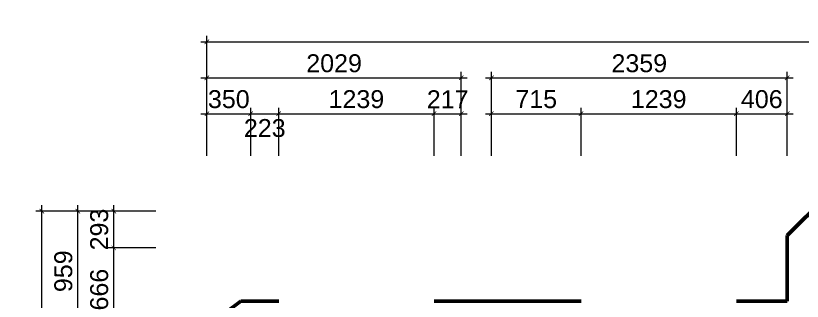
# Model space of a CAD drawing. Header units: millimetres. Extents: x 245 to 19137, y -220 to 12813.
# Drawn here: x 245 to 6518, y 10535 to 12813 of the extents above; entities that cross this region are included whole.
import ezdxf

# ---------------------------------------------------------------- set-up
doc = ezdxf.new("R2010")
doc.units = ezdxf.units.MM
doc.layers.add('BS-非承重墙', color=7, linetype='Continuous', lineweight=50)
doc.layers.add('SH-尺寸标注', color=32, linetype='Continuous')
doc.styles.get("Standard").update_dxf_attribs({"font": 'arial.ttf'})
doc.dimstyles.new('D_20_2.35', dxfattribs={"dimtxt": 142.857143, "dimasz": 35.714286, "dimexe": 47.619048, "dimexo": 0, "dimgap": 0, "dimtad": 1, "dimdec": 0, "dimzin": 1, "dimdsep": 46, "dimtxsty": 'Standard', "dimblk": 'ARCHTICK', "dimcen": 0.09, "dimdle": 47.619048, "dimclrd": 252, "dimclre": 252, "dimclrt": 134, "dimadec": 0, "dimazin": 0, "dimtfac": 1, "dimtdec": 4, "dimtix": 1, "dimtmove": 2, "dimatfit": 3, "dimfxl": 335.714273, "dimfxlon": 1, "dimtolj": 1, "dimtzin": 0, "dimlwd": 9, "dimlwe": 9, "dimarcsym": 0})

# ---------------------------------------------------------------- blocks, each defined once
blk = doc.blocks.new('_ArchTick')
at = {"color": 0, "linetype": 'ByBlock', "const_width": 0.15}
blk.add_lwpolyline([(-0.5, -0.5), (0.5, 0.5)], dxfattribs=at)
blk = doc.blocks.new('*D245')
at = {"layer": 'Defpoints', "color": 0}
for p in [(3799, 12317.5), (1769.7, 11981.8), (3799, 11981.8)]:
    blk.add_point(p, dxfattribs=at)
at = {"layer": 'SH-尺寸标注', "color": 252, "linetype": 'Continuous', "lineweight": 9}
for p, q in [((1769.7, 11981.8), (1769.7, 12365.1)), ((3799, 11981.8), (3799, 12365.1)), ((1722.1, 12317.5), (3846.6, 12317.5))]:
    blk.add_line(p, q, dxfattribs=at)
at = {"layer": 'SH-尺寸标注', "color": 252, "linetype": 'Continuous', "lineweight": 9, "xscale": 35.71428581050463, "yscale": 35.71428581050463, "zscale": 35.71428581050463, "rotation": 180}
blk.add_blockref('_ArchTick', (1769.7, 12317.5), dxfattribs=at)
at = {"layer": 'SH-尺寸标注', "color": 252, "linetype": 'Continuous', "lineweight": 9, "xscale": 35.71428581050463, "yscale": 35.71428581050463, "zscale": 35.71428581050463}
blk.add_blockref('_ArchTick', (3799, 12317.5), dxfattribs=at)
at = {"layer": 'SH-尺寸标注', "color": 134, "insert": (2784.4, 12432.8), "char_height": 142.86, "attachment_point": 5}
blk.add_mtext('\\A1;2029', dxfattribs=at)
blk = doc.blocks.new('*D246')
at = {"layer": 'Defpoints', "color": 0}
for p in [(6398.4, 12317.5), (4039, 11981.8), (6398.4, 11981.8)]:
    blk.add_point(p, dxfattribs=at)
at = {"layer": 'SH-尺寸标注', "color": 252, "linetype": 'Continuous', "lineweight": 9}
for p, q in [((4039, 11981.8), (4039, 12365.1)), ((6398.4, 11981.8), (6398.4, 12365.1)), ((3991.4, 12317.5), (6446, 12317.5))]:
    blk.add_line(p, q, dxfattribs=at)
at = {"layer": 'SH-尺寸标注', "color": 252, "linetype": 'Continuous', "lineweight": 9, "xscale": 35.71428581050463, "yscale": 35.71428581050463, "zscale": 35.71428581050463, "rotation": 180}
blk.add_blockref('_ArchTick', (4039, 12317.5), dxfattribs=at)
at = {"layer": 'SH-尺寸标注', "color": 252, "linetype": 'Continuous', "lineweight": 9, "xscale": 35.71428581050463, "yscale": 35.71428581050463, "zscale": 35.71428581050463}
blk.add_blockref('_ArchTick', (6398.4, 12317.5), dxfattribs=at)
at = {"layer": 'SH-尺寸标注', "color": 134, "insert": (5218.7, 12432.8), "char_height": 142.86, "attachment_point": 5}
blk.add_mtext('\\A1;2359', dxfattribs=at)
blk = doc.blocks.new('*D253')
at = {"layer": 'Defpoints', "color": 0}
for p in [(740.6, 11253.7), (1076.4, 11253.7), (1076.4, 10294.7)]:
    blk.add_point(p, dxfattribs=at)
at = {"layer": 'SH-尺寸标注', "color": 252, "linetype": 'Continuous', "lineweight": 9}
for p, q in [((740.6, 10247.1), (740.6, 11301.4)), ((1076.4, 11253.7), (693, 11253.7)), ((1076.4, 10294.7), (693, 10294.7))]:
    blk.add_line(p, q, dxfattribs=at)
at = {"layer": 'SH-尺寸标注', "color": 252, "linetype": 'Continuous', "lineweight": 9, "xscale": 35.71428581050463, "yscale": 35.71428581050463, "zscale": 35.71428581050463}
for p, rotation in [((740.6, 11253.7), 90), ((740.6, 10294.7), 270)]:
    blk.add_blockref('_ArchTick', p, dxfattribs=dict(at, rotation=rotation))
at = {"layer": 'SH-尺寸标注', "color": 134, "insert": (625.4, 10774.2), "char_height": 142.86, "attachment_point": 5, "rotation": 90}
blk.add_mtext('\\A1;959', dxfattribs=at)
blk = doc.blocks.new('*D259')
at = {"layer": 'Defpoints', "color": 0}
for p in [(454.4, 11253.7), (790.1, 11253.7), (790.1, 2020.2)]:
    blk.add_point(p, dxfattribs=at)
at = {"layer": 'SH-尺寸标注', "color": 252, "linetype": 'Continuous', "lineweight": 9}
for p, q in [((454.4, 1972.6), (454.4, 11301.4)), ((790.1, 11253.7), (406.7, 11253.7)), ((790.1, 2020.2), (406.7, 2020.2))]:
    blk.add_line(p, q, dxfattribs=at)
at = {"layer": 'SH-尺寸标注', "color": 252, "linetype": 'Continuous', "lineweight": 9, "xscale": 35.71428581050463, "yscale": 35.71428581050463, "zscale": 35.71428581050463}
for p, rotation in [((454.4, 11253.7), 90), ((454.4, 2020.2), 270)]:
    blk.add_blockref('_ArchTick', p, dxfattribs=dict(at, rotation=rotation))
at = {"layer": 'SH-尺寸标注', "color": 134, "insert": (339.1, 6637), "char_height": 142.86, "attachment_point": 5, "rotation": 90}
blk.add_mtext('\\A1;9234', dxfattribs=at)
blk = doc.blocks.new('*D260')
at = {"layer": 'Defpoints', "color": 0}
for p in [(15712.1, 12603.8), (1769.7, 12268.1), (15712.1, 12268.1)]:
    blk.add_point(p, dxfattribs=at)
at = {"layer": 'SH-尺寸标注', "color": 252, "linetype": 'Continuous', "lineweight": 9}
for p, q in [((1769.7, 12268.1), (1769.7, 12651.4)), ((15712.1, 12268.1), (15712.1, 12651.4)), ((1722.1, 12603.8), (15759.7, 12603.8))]:
    blk.add_line(p, q, dxfattribs=at)
at = {"layer": 'SH-尺寸标注', "color": 252, "linetype": 'Continuous', "lineweight": 9, "xscale": 35.71428581050463, "yscale": 35.71428581050463, "zscale": 35.71428581050463, "rotation": 180}
blk.add_blockref('_ArchTick', (1769.7, 12603.8), dxfattribs=at)
at = {"layer": 'SH-尺寸标注', "color": 252, "linetype": 'Continuous', "lineweight": 9, "xscale": 35.71428581050463, "yscale": 35.71428581050463, "zscale": 35.71428581050463}
blk.add_blockref('_ArchTick', (15712.1, 12603.8), dxfattribs=at)
at = {"layer": 'SH-尺寸标注', "color": 134, "insert": (8740.9, 12719.1), "char_height": 142.86, "attachment_point": 5}
blk.add_mtext('\\A1;13942', dxfattribs=at)
blk = doc.blocks.new('*D273')
at = {"layer": 'Defpoints', "color": 0}
for p in [(2119.8, 12031.2), (1769.7, 11695.5), (2119.8, 11695.5)]:
    blk.add_point(p, dxfattribs=at)
at = {"layer": 'SH-尺寸标注', "color": 252, "linetype": 'Continuous', "lineweight": 9}
for p, q in [((1769.7, 11695.5), (1769.7, 12078.9)), ((2119.8, 11695.5), (2119.8, 12078.9)), ((1722.1, 12031.2), (2167.4, 12031.2))]:
    blk.add_line(p, q, dxfattribs=at)
at = {"layer": 'SH-尺寸标注', "color": 252, "linetype": 'Continuous', "lineweight": 9, "xscale": 35.71428581050463, "yscale": 35.71428581050463, "zscale": 35.71428581050463, "rotation": 180}
blk.add_blockref('_ArchTick', (1769.7, 12031.2), dxfattribs=at)
at = {"layer": 'SH-尺寸标注', "color": 252, "linetype": 'Continuous', "lineweight": 9, "xscale": 35.71428581050463, "yscale": 35.71428581050463, "zscale": 35.71428581050463}
blk.add_blockref('_ArchTick', (2119.8, 12031.2), dxfattribs=at)
at = {"layer": 'SH-尺寸标注', "color": 134, "insert": (1944.7, 12146.5), "char_height": 142.86, "attachment_point": 5}
blk.add_mtext('\\A1;350', dxfattribs=at)
blk = doc.blocks.new('*D274')
at = {"layer": 'Defpoints', "color": 0}
for p in [(2343.2, 12031.2), (2119.8, 11695.5), (2343.2, 11695.5)]:
    blk.add_point(p, dxfattribs=at)
at = {"layer": 'SH-尺寸标注', "color": 252, "linetype": 'Continuous', "lineweight": 9}
for p, q in [((2119.8, 11695.5), (2119.8, 12078.9)), ((2343.2, 11695.5), (2343.2, 12078.9)), ((2072.1, 12031.2), (2390.8, 12031.2))]:
    blk.add_line(p, q, dxfattribs=at)
at = {"layer": 'SH-尺寸标注', "color": 252, "linetype": 'Continuous', "lineweight": 9, "xscale": 35.71428581050463, "yscale": 35.71428581050463, "zscale": 35.71428581050463, "rotation": 180}
blk.add_blockref('_ArchTick', (2119.8, 12031.2), dxfattribs=at)
at = {"layer": 'SH-尺寸标注', "color": 252, "linetype": 'Continuous', "lineweight": 9, "xscale": 35.71428581050463, "yscale": 35.71428581050463, "zscale": 35.71428581050463}
blk.add_blockref('_ArchTick', (2343.2, 12031.2), dxfattribs=at)
at = {"layer": 'SH-尺寸标注', "color": 134, "insert": (2231.5, 11916), "char_height": 142.86, "attachment_point": 5}
blk.add_mtext('\\A1;223', dxfattribs=at)
blk = doc.blocks.new('*D275')
at = {"layer": 'Defpoints', "color": 0}
for p in [(3581.7, 12031.2), (2343.2, 11695.5), (3581.7, 11695.5)]:
    blk.add_point(p, dxfattribs=at)
at = {"layer": 'SH-尺寸标注', "color": 252, "linetype": 'Continuous', "lineweight": 9}
for p, q in [((2343.2, 11695.5), (2343.2, 12078.9)), ((3581.7, 11695.5), (3581.7, 12078.9)), ((2295.6, 12031.2), (3629.3, 12031.2))]:
    blk.add_line(p, q, dxfattribs=at)
at = {"layer": 'SH-尺寸标注', "color": 252, "linetype": 'Continuous', "lineweight": 9, "xscale": 35.71428581050463, "yscale": 35.71428581050463, "zscale": 35.71428581050463, "rotation": 180}
blk.add_blockref('_ArchTick', (2343.2, 12031.2), dxfattribs=at)
at = {"layer": 'SH-尺寸标注', "color": 252, "linetype": 'Continuous', "lineweight": 9, "xscale": 35.71428581050463, "yscale": 35.71428581050463, "zscale": 35.71428581050463}
blk.add_blockref('_ArchTick', (3581.7, 12031.2), dxfattribs=at)
at = {"layer": 'SH-尺寸标注', "color": 134, "insert": (2962.5, 12146.5), "char_height": 142.86, "attachment_point": 5}
blk.add_mtext('\\A1;1239', dxfattribs=at)
blk = doc.blocks.new('*D276')
at = {"layer": 'Defpoints', "color": 0}
for p in [(3799, 12031.2), (3581.7, 11695.5), (3799, 11695.5)]:
    blk.add_point(p, dxfattribs=at)
at = {"layer": 'SH-尺寸标注', "color": 252, "linetype": 'Continuous', "lineweight": 9}
for p, q in [((3581.7, 11695.5), (3581.7, 12078.9)), ((3799, 11695.5), (3799, 12078.9)), ((3534.1, 12031.2), (3846.6, 12031.2))]:
    blk.add_line(p, q, dxfattribs=at)
at = {"layer": 'SH-尺寸标注', "color": 252, "linetype": 'Continuous', "lineweight": 9, "xscale": 35.71428581050463, "yscale": 35.71428581050463, "zscale": 35.71428581050463, "rotation": 180}
blk.add_blockref('_ArchTick', (3581.7, 12031.2), dxfattribs=at)
at = {"layer": 'SH-尺寸标注', "color": 252, "linetype": 'Continuous', "lineweight": 9, "xscale": 35.71428581050463, "yscale": 35.71428581050463, "zscale": 35.71428581050463}
blk.add_blockref('_ArchTick', (3799, 12031.2), dxfattribs=at)
at = {"layer": 'SH-尺寸标注', "color": 134, "insert": (3690.4, 12146.5), "char_height": 142.86, "attachment_point": 5}
blk.add_mtext('\\A1;217', dxfattribs=at)
blk = doc.blocks.new('*D277')
at = {"layer": 'Defpoints', "color": 0}
for p in [(4754.1, 12031.2), (4039, 11695.5), (4754.1, 11695.5)]:
    blk.add_point(p, dxfattribs=at)
at = {"layer": 'SH-尺寸标注', "color": 252, "linetype": 'Continuous', "lineweight": 9}
for p, q in [((4039, 11695.5), (4039, 12078.9)), ((4754.1, 11695.5), (4754.1, 12078.9)), ((3991.4, 12031.2), (4801.7, 12031.2))]:
    blk.add_line(p, q, dxfattribs=at)
at = {"layer": 'SH-尺寸标注', "color": 252, "linetype": 'Continuous', "lineweight": 9, "xscale": 35.71428581050463, "yscale": 35.71428581050463, "zscale": 35.71428581050463, "rotation": 180}
blk.add_blockref('_ArchTick', (4039, 12031.2), dxfattribs=at)
at = {"layer": 'SH-尺寸标注', "color": 252, "linetype": 'Continuous', "lineweight": 9, "xscale": 35.71428581050463, "yscale": 35.71428581050463, "zscale": 35.71428581050463}
blk.add_blockref('_ArchTick', (4754.1, 12031.2), dxfattribs=at)
at = {"layer": 'SH-尺寸标注', "color": 134, "insert": (4396.6, 12146.5), "char_height": 142.86, "attachment_point": 5}
blk.add_mtext('\\A1;715', dxfattribs=at)
blk = doc.blocks.new('*D278')
at = {"layer": 'Defpoints', "color": 0}
for p in [(5992.6, 12031.2), (4754.1, 11695.5), (5992.6, 11695.5)]:
    blk.add_point(p, dxfattribs=at)
at = {"layer": 'SH-尺寸标注', "color": 252, "linetype": 'Continuous', "lineweight": 9}
for p, q in [((4754.1, 11695.5), (4754.1, 12078.9)), ((5992.6, 11695.5), (5992.6, 12078.9)), ((4706.5, 12031.2), (6040.2, 12031.2))]:
    blk.add_line(p, q, dxfattribs=at)
at = {"layer": 'SH-尺寸标注', "color": 252, "linetype": 'Continuous', "lineweight": 9, "xscale": 35.71428581050463, "yscale": 35.71428581050463, "zscale": 35.71428581050463, "rotation": 180}
blk.add_blockref('_ArchTick', (4754.1, 12031.2), dxfattribs=at)
at = {"layer": 'SH-尺寸标注', "color": 252, "linetype": 'Continuous', "lineweight": 9, "xscale": 35.71428581050463, "yscale": 35.71428581050463, "zscale": 35.71428581050463}
blk.add_blockref('_ArchTick', (5992.6, 12031.2), dxfattribs=at)
at = {"layer": 'SH-尺寸标注', "color": 134, "insert": (5373.4, 12146.5), "char_height": 142.86, "attachment_point": 5}
blk.add_mtext('\\A1;1239', dxfattribs=at)
blk = doc.blocks.new('*D279')
at = {"layer": 'Defpoints', "color": 0}
for p in [(6398.4, 12031.2), (5992.6, 11695.5), (6398.4, 11695.5)]:
    blk.add_point(p, dxfattribs=at)
at = {"layer": 'SH-尺寸标注', "color": 252, "linetype": 'Continuous', "lineweight": 9}
for p, q in [((5992.6, 11695.5), (5992.6, 12078.9)), ((6398.4, 11695.5), (6398.4, 12078.9)), ((5945, 12031.2), (6446, 12031.2))]:
    blk.add_line(p, q, dxfattribs=at)
at = {"layer": 'SH-尺寸标注', "color": 252, "linetype": 'Continuous', "lineweight": 9, "xscale": 35.71428581050463, "yscale": 35.71428581050463, "zscale": 35.71428581050463, "rotation": 180}
blk.add_blockref('_ArchTick', (5992.6, 12031.2), dxfattribs=at)
at = {"layer": 'SH-尺寸标注', "color": 252, "linetype": 'Continuous', "lineweight": 9, "xscale": 35.71428581050463, "yscale": 35.71428581050463, "zscale": 35.71428581050463}
blk.add_blockref('_ArchTick', (6398.4, 12031.2), dxfattribs=at)
at = {"layer": 'SH-尺寸标注', "color": 134, "insert": (6195.5, 12146.5), "char_height": 142.86, "attachment_point": 5}
blk.add_mtext('\\A1;406', dxfattribs=at)
blk = doc.blocks.new('*D299')
at = {"layer": 'Defpoints', "color": 0}
for p in [(1026.9, 10960.5), (1362.6, 10960.5), (1362.6, 10294.7)]:
    blk.add_point(p, dxfattribs=at)
at = {"layer": 'SH-尺寸标注', "color": 252, "linetype": 'Continuous', "lineweight": 9}
for p, q in [((1026.9, 10247.1), (1026.9, 11008.1)), ((1362.6, 10960.5), (979.3, 10960.5)), ((1362.6, 10294.7), (979.3, 10294.7))]:
    blk.add_line(p, q, dxfattribs=at)
at = {"layer": 'SH-尺寸标注', "color": 252, "linetype": 'Continuous', "lineweight": 9, "xscale": 35.71428581050463, "yscale": 35.71428581050463, "zscale": 35.71428581050463}
for p, rotation in [((1026.9, 10960.5), 90), ((1026.9, 10294.7), 270)]:
    blk.add_blockref('_ArchTick', p, dxfattribs=dict(at, rotation=rotation))
at = {"layer": 'SH-尺寸标注', "color": 134, "insert": (911.6, 10627.6), "char_height": 142.86, "attachment_point": 5, "rotation": 90}
blk.add_mtext('\\A1;666', dxfattribs=at)
blk = doc.blocks.new('*D300')
at = {"layer": 'Defpoints', "color": 0}
for p in [(1026.9, 11253.7), (1362.6, 11253.7), (1362.6, 10960.5)]:
    blk.add_point(p, dxfattribs=at)
at = {"layer": 'SH-尺寸标注', "color": 252, "linetype": 'Continuous', "lineweight": 9}
for p, q in [((1026.9, 10912.9), (1026.9, 11301.4)), ((1362.6, 11253.7), (979.3, 11253.7)), ((1362.6, 10960.5), (979.3, 10960.5))]:
    blk.add_line(p, q, dxfattribs=at)
at = {"layer": 'SH-尺寸标注', "color": 252, "linetype": 'Continuous', "lineweight": 9, "xscale": 35.71428581050463, "yscale": 35.71428581050463, "zscale": 35.71428581050463}
for p, rotation in [((1026.9, 11253.7), 90), ((1026.9, 10960.5), 270)]:
    blk.add_blockref('_ArchTick', p, dxfattribs=dict(at, rotation=rotation))
at = {"layer": 'SH-尺寸标注', "color": 134, "insert": (911.6, 11107.1), "char_height": 142.86, "attachment_point": 5, "rotation": 90}
blk.add_mtext('\\A1;293', dxfattribs=at)
blk = doc.blocks.new('*D303')
at = {"layer": 'Defpoints', "color": 0}
for p in [(3799, 12317.5), (1769.7, 11981.8), (3799, 11981.8)]:
    blk.add_point(p, dxfattribs=at)
at = {"layer": 'SH-尺寸标注', "color": 252, "linetype": 'Continuous', "lineweight": 9}
for p, q in [((1769.7, 11981.8), (1769.7, 12365.1)), ((3799, 11981.8), (3799, 12365.1)), ((1722.1, 12317.5), (3846.6, 12317.5))]:
    blk.add_line(p, q, dxfattribs=at)
at = {"layer": 'SH-尺寸标注', "color": 252, "linetype": 'Continuous', "lineweight": 9, "xscale": 35.71428581050463, "yscale": 35.71428581050463, "zscale": 35.71428581050463, "rotation": 180}
blk.add_blockref('_ArchTick', (1769.7, 12317.5), dxfattribs=at)
at = {"layer": 'SH-尺寸标注', "color": 252, "linetype": 'Continuous', "lineweight": 9, "xscale": 35.71428581050463, "yscale": 35.71428581050463, "zscale": 35.71428581050463}
blk.add_blockref('_ArchTick', (3799, 12317.5), dxfattribs=at)
at = {"layer": 'SH-尺寸标注', "color": 134, "insert": (2784.4, 12432.8), "char_height": 142.86, "attachment_point": 5}
blk.add_mtext('\\A1;2029', dxfattribs=at)
blk = doc.blocks.new('*D304')
at = {"layer": 'Defpoints', "color": 0}
for p in [(6398.4, 12317.5), (4039, 11981.8), (6398.4, 11981.8)]:
    blk.add_point(p, dxfattribs=at)
at = {"layer": 'SH-尺寸标注', "color": 252, "linetype": 'Continuous', "lineweight": 9}
for p, q in [((4039, 11981.8), (4039, 12365.1)), ((6398.4, 11981.8), (6398.4, 12365.1)), ((3991.4, 12317.5), (6446, 12317.5))]:
    blk.add_line(p, q, dxfattribs=at)
at = {"layer": 'SH-尺寸标注', "color": 252, "linetype": 'Continuous', "lineweight": 9, "xscale": 35.71428581050463, "yscale": 35.71428581050463, "zscale": 35.71428581050463, "rotation": 180}
blk.add_blockref('_ArchTick', (4039, 12317.5), dxfattribs=at)
at = {"layer": 'SH-尺寸标注', "color": 252, "linetype": 'Continuous', "lineweight": 9, "xscale": 35.71428581050463, "yscale": 35.71428581050463, "zscale": 35.71428581050463}
blk.add_blockref('_ArchTick', (6398.4, 12317.5), dxfattribs=at)
at = {"layer": 'SH-尺寸标注', "color": 134, "insert": (5218.7, 12432.8), "char_height": 142.86, "attachment_point": 5}
blk.add_mtext('\\A1;2359', dxfattribs=at)
blk = doc.blocks.new('*D311')
at = {"layer": 'Defpoints', "color": 0}
for p in [(740.6, 11253.7), (1076.4, 11253.7), (1076.4, 10294.7)]:
    blk.add_point(p, dxfattribs=at)
at = {"layer": 'SH-尺寸标注', "color": 252, "linetype": 'Continuous', "lineweight": 9}
for p, q in [((740.6, 10247.1), (740.6, 11301.4)), ((1076.4, 11253.7), (693, 11253.7)), ((1076.4, 10294.7), (693, 10294.7))]:
    blk.add_line(p, q, dxfattribs=at)
at = {"layer": 'SH-尺寸标注', "color": 252, "linetype": 'Continuous', "lineweight": 9, "xscale": 35.71428581050463, "yscale": 35.71428581050463, "zscale": 35.71428581050463}
for p, rotation in [((740.6, 11253.7), 90), ((740.6, 10294.7), 270)]:
    blk.add_blockref('_ArchTick', p, dxfattribs=dict(at, rotation=rotation))
at = {"layer": 'SH-尺寸标注', "color": 134, "insert": (625.4, 10774.2), "char_height": 142.86, "attachment_point": 5, "rotation": 90}
blk.add_mtext('\\A1;959', dxfattribs=at)
blk = doc.blocks.new('*D317')
at = {"layer": 'Defpoints', "color": 0}
for p in [(454.4, 11253.7), (790.1, 11253.7), (790.1, 2020.2)]:
    blk.add_point(p, dxfattribs=at)
at = {"layer": 'SH-尺寸标注', "color": 252, "linetype": 'Continuous', "lineweight": 9}
for p, q in [((454.4, 1972.6), (454.4, 11301.4)), ((790.1, 11253.7), (406.7, 11253.7)), ((790.1, 2020.2), (406.7, 2020.2))]:
    blk.add_line(p, q, dxfattribs=at)
at = {"layer": 'SH-尺寸标注', "color": 252, "linetype": 'Continuous', "lineweight": 9, "xscale": 35.71428581050463, "yscale": 35.71428581050463, "zscale": 35.71428581050463}
for p, rotation in [((454.4, 11253.7), 90), ((454.4, 2020.2), 270)]:
    blk.add_blockref('_ArchTick', p, dxfattribs=dict(at, rotation=rotation))
at = {"layer": 'SH-尺寸标注', "color": 134, "insert": (339.1, 6637), "char_height": 142.86, "attachment_point": 5, "rotation": 90}
blk.add_mtext('\\A1;9234', dxfattribs=at)
blk = doc.blocks.new('*D318')
at = {"layer": 'Defpoints', "color": 0}
for p in [(15712.1, 12603.8), (1769.7, 12268.1), (15712.1, 12268.1)]:
    blk.add_point(p, dxfattribs=at)
at = {"layer": 'SH-尺寸标注', "color": 252, "linetype": 'Continuous', "lineweight": 9}
for p, q in [((1769.7, 12268.1), (1769.7, 12651.4)), ((15712.1, 12268.1), (15712.1, 12651.4)), ((1722.1, 12603.8), (15759.7, 12603.8))]:
    blk.add_line(p, q, dxfattribs=at)
at = {"layer": 'SH-尺寸标注', "color": 252, "linetype": 'Continuous', "lineweight": 9, "xscale": 35.71428581050463, "yscale": 35.71428581050463, "zscale": 35.71428581050463, "rotation": 180}
blk.add_blockref('_ArchTick', (1769.7, 12603.8), dxfattribs=at)
at = {"layer": 'SH-尺寸标注', "color": 252, "linetype": 'Continuous', "lineweight": 9, "xscale": 35.71428581050463, "yscale": 35.71428581050463, "zscale": 35.71428581050463}
blk.add_blockref('_ArchTick', (15712.1, 12603.8), dxfattribs=at)
at = {"layer": 'SH-尺寸标注', "color": 134, "insert": (8740.9, 12719.1), "char_height": 142.86, "attachment_point": 5}
blk.add_mtext('\\A1;13942', dxfattribs=at)
blk = doc.blocks.new('*D325')
at = {"layer": 'Defpoints', "color": 0}
for p in [(2119.8, 12031.2), (1769.7, 11695.5), (2119.8, 11695.5)]:
    blk.add_point(p, dxfattribs=at)
at = {"layer": 'SH-尺寸标注', "color": 252, "linetype": 'Continuous', "lineweight": 9}
for p, q in [((1769.7, 11695.5), (1769.7, 12078.9)), ((2119.8, 11695.5), (2119.8, 12078.9)), ((1722.1, 12031.2), (2167.4, 12031.2))]:
    blk.add_line(p, q, dxfattribs=at)
at = {"layer": 'SH-尺寸标注', "color": 252, "linetype": 'Continuous', "lineweight": 9, "xscale": 35.71428581050463, "yscale": 35.71428581050463, "zscale": 35.71428581050463, "rotation": 180}
blk.add_blockref('_ArchTick', (1769.7, 12031.2), dxfattribs=at)
at = {"layer": 'SH-尺寸标注', "color": 252, "linetype": 'Continuous', "lineweight": 9, "xscale": 35.71428581050463, "yscale": 35.71428581050463, "zscale": 35.71428581050463}
blk.add_blockref('_ArchTick', (2119.8, 12031.2), dxfattribs=at)
at = {"layer": 'SH-尺寸标注', "color": 134, "insert": (1944.7, 12146.5), "char_height": 142.86, "attachment_point": 5}
blk.add_mtext('\\A1;350', dxfattribs=at)
blk = doc.blocks.new('*D326')
at = {"layer": 'Defpoints', "color": 0}
for p in [(2343.2, 12031.2), (2119.8, 11695.5), (2343.2, 11695.5)]:
    blk.add_point(p, dxfattribs=at)
at = {"layer": 'SH-尺寸标注', "color": 252, "linetype": 'Continuous', "lineweight": 9}
for p, q in [((2119.8, 11695.5), (2119.8, 12078.9)), ((2343.2, 11695.5), (2343.2, 12078.9)), ((2072.1, 12031.2), (2390.8, 12031.2))]:
    blk.add_line(p, q, dxfattribs=at)
at = {"layer": 'SH-尺寸标注', "color": 252, "linetype": 'Continuous', "lineweight": 9, "xscale": 35.71428581050463, "yscale": 35.71428581050463, "zscale": 35.71428581050463, "rotation": 180}
blk.add_blockref('_ArchTick', (2119.8, 12031.2), dxfattribs=at)
at = {"layer": 'SH-尺寸标注', "color": 252, "linetype": 'Continuous', "lineweight": 9, "xscale": 35.71428581050463, "yscale": 35.71428581050463, "zscale": 35.71428581050463}
blk.add_blockref('_ArchTick', (2343.2, 12031.2), dxfattribs=at)
at = {"layer": 'SH-尺寸标注', "color": 134, "insert": (2231.5, 11916), "char_height": 142.86, "attachment_point": 5}
blk.add_mtext('\\A1;223', dxfattribs=at)
blk = doc.blocks.new('*D327')
at = {"layer": 'Defpoints', "color": 0}
for p in [(3581.7, 12031.2), (2343.2, 11695.5), (3581.7, 11695.5)]:
    blk.add_point(p, dxfattribs=at)
at = {"layer": 'SH-尺寸标注', "color": 252, "linetype": 'Continuous', "lineweight": 9}
for p, q in [((2343.2, 11695.5), (2343.2, 12078.9)), ((3581.7, 11695.5), (3581.7, 12078.9)), ((2295.6, 12031.2), (3629.3, 12031.2))]:
    blk.add_line(p, q, dxfattribs=at)
at = {"layer": 'SH-尺寸标注', "color": 252, "linetype": 'Continuous', "lineweight": 9, "xscale": 35.71428581050463, "yscale": 35.71428581050463, "zscale": 35.71428581050463, "rotation": 180}
blk.add_blockref('_ArchTick', (2343.2, 12031.2), dxfattribs=at)
at = {"layer": 'SH-尺寸标注', "color": 252, "linetype": 'Continuous', "lineweight": 9, "xscale": 35.71428581050463, "yscale": 35.71428581050463, "zscale": 35.71428581050463}
blk.add_blockref('_ArchTick', (3581.7, 12031.2), dxfattribs=at)
at = {"layer": 'SH-尺寸标注', "color": 134, "insert": (2962.5, 12146.5), "char_height": 142.86, "attachment_point": 5}
blk.add_mtext('\\A1;1239', dxfattribs=at)
blk = doc.blocks.new('*D328')
at = {"layer": 'Defpoints', "color": 0}
for p in [(3799, 12031.2), (3581.7, 11695.5), (3799, 11695.5)]:
    blk.add_point(p, dxfattribs=at)
at = {"layer": 'SH-尺寸标注', "color": 252, "linetype": 'Continuous', "lineweight": 9}
for p, q in [((3581.7, 11695.5), (3581.7, 12078.9)), ((3799, 11695.5), (3799, 12078.9)), ((3534.1, 12031.2), (3846.6, 12031.2))]:
    blk.add_line(p, q, dxfattribs=at)
at = {"layer": 'SH-尺寸标注', "color": 252, "linetype": 'Continuous', "lineweight": 9, "xscale": 35.71428581050463, "yscale": 35.71428581050463, "zscale": 35.71428581050463, "rotation": 180}
blk.add_blockref('_ArchTick', (3581.7, 12031.2), dxfattribs=at)
at = {"layer": 'SH-尺寸标注', "color": 252, "linetype": 'Continuous', "lineweight": 9, "xscale": 35.71428581050463, "yscale": 35.71428581050463, "zscale": 35.71428581050463}
blk.add_blockref('_ArchTick', (3799, 12031.2), dxfattribs=at)
at = {"layer": 'SH-尺寸标注', "color": 134, "insert": (3690.4, 12146.5), "char_height": 142.86, "attachment_point": 5}
blk.add_mtext('\\A1;217', dxfattribs=at)
blk = doc.blocks.new('*D329')
at = {"layer": 'Defpoints', "color": 0}
for p in [(4754.1, 12031.2), (4039, 11695.5), (4754.1, 11695.5)]:
    blk.add_point(p, dxfattribs=at)
at = {"layer": 'SH-尺寸标注', "color": 252, "linetype": 'Continuous', "lineweight": 9}
for p, q in [((4039, 11695.5), (4039, 12078.9)), ((4754.1, 11695.5), (4754.1, 12078.9)), ((3991.4, 12031.2), (4801.7, 12031.2))]:
    blk.add_line(p, q, dxfattribs=at)
at = {"layer": 'SH-尺寸标注', "color": 252, "linetype": 'Continuous', "lineweight": 9, "xscale": 35.71428581050463, "yscale": 35.71428581050463, "zscale": 35.71428581050463, "rotation": 180}
blk.add_blockref('_ArchTick', (4039, 12031.2), dxfattribs=at)
at = {"layer": 'SH-尺寸标注', "color": 252, "linetype": 'Continuous', "lineweight": 9, "xscale": 35.71428581050463, "yscale": 35.71428581050463, "zscale": 35.71428581050463}
blk.add_blockref('_ArchTick', (4754.1, 12031.2), dxfattribs=at)
at = {"layer": 'SH-尺寸标注', "color": 134, "insert": (4396.6, 12146.5), "char_height": 142.86, "attachment_point": 5}
blk.add_mtext('\\A1;715', dxfattribs=at)
blk = doc.blocks.new('*D330')
at = {"layer": 'Defpoints', "color": 0}
for p in [(5992.6, 12031.2), (4754.1, 11695.5), (5992.6, 11695.5)]:
    blk.add_point(p, dxfattribs=at)
at = {"layer": 'SH-尺寸标注', "color": 252, "linetype": 'Continuous', "lineweight": 9}
for p, q in [((4754.1, 11695.5), (4754.1, 12078.9)), ((5992.6, 11695.5), (5992.6, 12078.9)), ((4706.5, 12031.2), (6040.2, 12031.2))]:
    blk.add_line(p, q, dxfattribs=at)
at = {"layer": 'SH-尺寸标注', "color": 252, "linetype": 'Continuous', "lineweight": 9, "xscale": 35.71428581050463, "yscale": 35.71428581050463, "zscale": 35.71428581050463, "rotation": 180}
blk.add_blockref('_ArchTick', (4754.1, 12031.2), dxfattribs=at)
at = {"layer": 'SH-尺寸标注', "color": 252, "linetype": 'Continuous', "lineweight": 9, "xscale": 35.71428581050463, "yscale": 35.71428581050463, "zscale": 35.71428581050463}
blk.add_blockref('_ArchTick', (5992.6, 12031.2), dxfattribs=at)
at = {"layer": 'SH-尺寸标注', "color": 134, "insert": (5373.4, 12146.5), "char_height": 142.86, "attachment_point": 5}
blk.add_mtext('\\A1;1239', dxfattribs=at)
blk = doc.blocks.new('*D331')
at = {"layer": 'Defpoints', "color": 0}
for p in [(6398.4, 12031.2), (5992.6, 11695.5), (6398.4, 11695.5)]:
    blk.add_point(p, dxfattribs=at)
at = {"layer": 'SH-尺寸标注', "color": 252, "linetype": 'Continuous', "lineweight": 9}
for p, q in [((5992.6, 11695.5), (5992.6, 12078.9)), ((6398.4, 11695.5), (6398.4, 12078.9)), ((5945, 12031.2), (6446, 12031.2))]:
    blk.add_line(p, q, dxfattribs=at)
at = {"layer": 'SH-尺寸标注', "color": 252, "linetype": 'Continuous', "lineweight": 9, "xscale": 35.71428581050463, "yscale": 35.71428581050463, "zscale": 35.71428581050463, "rotation": 180}
blk.add_blockref('_ArchTick', (5992.6, 12031.2), dxfattribs=at)
at = {"layer": 'SH-尺寸标注', "color": 252, "linetype": 'Continuous', "lineweight": 9, "xscale": 35.71428581050463, "yscale": 35.71428581050463, "zscale": 35.71428581050463}
blk.add_blockref('_ArchTick', (6398.4, 12031.2), dxfattribs=at)
at = {"layer": 'SH-尺寸标注', "color": 134, "insert": (6195.5, 12146.5), "char_height": 142.86, "attachment_point": 5}
blk.add_mtext('\\A1;406', dxfattribs=at)
blk = doc.blocks.new('*D351')
at = {"layer": 'Defpoints', "color": 0}
for p in [(1026.9, 10960.5), (1362.6, 10960.5), (1362.6, 10294.7)]:
    blk.add_point(p, dxfattribs=at)
at = {"layer": 'SH-尺寸标注', "color": 252, "linetype": 'Continuous', "lineweight": 9}
for p, q in [((1026.9, 10247.1), (1026.9, 11008.1)), ((1362.6, 10960.5), (979.3, 10960.5)), ((1362.6, 10294.7), (979.3, 10294.7))]:
    blk.add_line(p, q, dxfattribs=at)
at = {"layer": 'SH-尺寸标注', "color": 252, "linetype": 'Continuous', "lineweight": 9, "xscale": 35.71428581050463, "yscale": 35.71428581050463, "zscale": 35.71428581050463}
for p, rotation in [((1026.9, 10960.5), 90), ((1026.9, 10294.7), 270)]:
    blk.add_blockref('_ArchTick', p, dxfattribs=dict(at, rotation=rotation))
at = {"layer": 'SH-尺寸标注', "color": 134, "insert": (911.6, 10627.6), "char_height": 142.86, "attachment_point": 5, "rotation": 90}
blk.add_mtext('\\A1;666', dxfattribs=at)
blk = doc.blocks.new('*D352')
at = {"layer": 'Defpoints', "color": 0}
for p in [(1026.9, 11253.7), (1362.6, 11253.7), (1362.6, 10960.5)]:
    blk.add_point(p, dxfattribs=at)
at = {"layer": 'SH-尺寸标注', "color": 252, "linetype": 'Continuous', "lineweight": 9}
for p, q in [((1026.9, 10912.9), (1026.9, 11301.4)), ((1362.6, 11253.7), (979.3, 11253.7)), ((1362.6, 10960.5), (979.3, 10960.5))]:
    blk.add_line(p, q, dxfattribs=at)
at = {"layer": 'SH-尺寸标注', "color": 252, "linetype": 'Continuous', "lineweight": 9, "xscale": 35.71428581050463, "yscale": 35.71428581050463, "zscale": 35.71428581050463}
for p, rotation in [((1026.9, 11253.7), 90), ((1026.9, 10960.5), 270)]:
    blk.add_blockref('_ArchTick', p, dxfattribs=dict(at, rotation=rotation))
at = {"layer": 'SH-尺寸标注', "color": 134, "insert": (911.6, 11107.1), "char_height": 142.86, "attachment_point": 5, "rotation": 90}
blk.add_mtext('\\A1;293', dxfattribs=at)

msp = doc.modelspace()

# ---------------------------------------------------------------- linework, layer by layer
at = {"layer": 'BS-非承重墙', "color": 7, "linetype": 'Continuous', "ltscale": 2}
for p, q in [((6832.2, 11493.7), (6398.4, 11059.9)), ((6832.2, 11493.7), (6398.4, 11059.9)), ((6398.4, 11059.9), (6398.4, 10534.7)), ((6398.4, 11059.9), (6398.4, 10534.7)), ((2041.4, 10534.7), (1529.7, 10160.5)), ((2041.4, 10534.7), (1529.7, 10160.5)), ((2343.2, 10534.7), (2041.4, 10534.7)), ((2343.2, 10534.7), (2041.4, 10534.7)), ((4039, 10534.7), (3581.7, 10534.7)), ((4039, 10534.7), (3581.7, 10534.7)), ((4754.1, 10534.7), (4039, 10534.7)), ((4754.1, 10534.7), (4039, 10534.7)), ((6398.4, 10534.7), (5992.6, 10534.7)), ((6398.4, 10534.7), (5992.6, 10534.7))]:
    msp.add_line(p, q, dxfattribs=at)

# ---------------------------------------------------------------- dimensions: what is measured, and where the dimension line sits
at = {"layer": 'SH-尺寸标注', "color": 252, "linetype": 'Continuous'}
for base, p1, p2, picture, middle in [((15712.1, 12603.8), (1769.7, 12268.1), (15712.1, 12268.1), '*D260', (8740.9, 12719.1)), ((15712.1, 12603.8), (1769.7, 12268.1), (15712.1, 12268.1), '*D318', (8740.9, 12719.1)), ((3799, 12317.5), (1769.7, 11981.8), (3799, 11981.8), '*D245', (2784.4, 12432.8)), ((3799, 12317.5), (1769.7, 11981.8), (3799, 11981.8), '*D303', (2784.4, 12432.8)), ((6398.4, 12317.5), (4039, 11981.8), (6398.4, 11981.8), '*D246', (5218.7, 12432.8)), ((6398.4, 12317.5), (4039, 11981.8), (6398.4, 11981.8), '*D304', (5218.7, 12432.8)), ((2119.8, 12031.2), (1769.7, 11695.5), (2119.8, 11695.5), '*D273', (1944.7, 12146.5)), ((2119.8, 12031.2), (1769.7, 11695.5), (2119.8, 11695.5), '*D325', (1944.7, 12146.5))]:
    dim = msp.add_linear_dim(base=base, p1=p1, p2=p2, dimstyle='D_20_2.35', override={"dimscale": 1, "dimclrt": 134}, dxfattribs=at)
    dim.commit()
    dim.dimension.update_dxf_attribs({"geometry": picture, "text_midpoint": middle, "dimtype": 160})
for base, p1, p2, angle, picture, middle, dimtype in [((3581.709, 12031.2442), (2343.2084, 11695.5299), (3581.709, 11695.5299), 0, '*D275', (2962.4587, 12146.5198), 161), ((3581.709, 12031.2442), (2343.2084, 11695.5299), (3581.709, 11695.5299), 0, '*D327', (2962.4587, 12146.5198), 161), ((3799, 12031.2), (3581.7, 11695.5), (3799, 11695.5), 0, '*D276', (3690.4, 12146.5), 161), ((3799, 12031.2), (3581.7, 11695.5), (3799, 11695.5), 0, '*D328', (3690.4, 12146.5), 161), ((4754.1, 12031.2), (4039, 11695.5), (4754.1, 11695.5), 0, '*D277', (4396.6, 12146.5), 161), ((4754.1, 12031.2), (4039, 11695.5), (4754.1, 11695.5), 0, '*D329', (4396.6, 12146.5), 161), ((5992.6158, 12031.2442), (4754.1152, 11695.5299), (5992.6158, 11695.5299), 0, '*D278', (5373.3655, 12146.5198), 161), ((5992.6158, 12031.2442), (4754.1152, 11695.5299), (5992.6158, 11695.5299), 0, '*D330', (5373.3655, 12146.5198), 161), ((6398.4, 12031.2), (5992.6, 11695.5), (6398.4, 11695.5), 0, '*D279', (6195.5, 12146.5), 161), ((6398.4, 12031.2), (5992.6, 11695.5), (6398.4, 11695.5), 0, '*D331', (6195.5, 12146.5), 161), ((2343.2, 12031.2), (2119.8, 11695.5), (2343.2, 11695.5), 0, '*D274', (2231.5, 11916), 161), ((2343.2, 12031.2), (2119.8, 11695.5), (2343.2, 11695.5), 0, '*D326', (2231.5, 11916), 161), ((454.3637, 11253.745), (790.078, 2020.1984), (790.078, 11253.745), 90, '*D259', (339.0881, 6636.9717), 160), ((454.3637, 11253.745), (790.078, 2020.1984), (790.078, 11253.745), 90, '*D317', (339.0881, 6636.9717), 160), ((740.6, 11253.7), (1076.4, 10294.7), (1076.4, 11253.7), 90, '*D253', (625.4, 10774.2), 160), ((740.6, 11253.7), (1076.4, 10294.7), (1076.4, 11253.7), 90, '*D311', (625.4, 10774.2), 160), ((1026.9, 11253.7), (1362.6, 10960.5), (1362.6, 11253.7), 90, '*D300', (911.6, 11107.1), 160), ((1026.9, 11253.7), (1362.6, 10960.5), (1362.6, 11253.7), 90, '*D352', (911.6, 11107.1), 160), ((1026.9, 10960.5), (1362.6, 10294.7), (1362.6, 10960.5), 90, '*D299', (911.6, 10627.6), 160), ((1026.9, 10960.5), (1362.6, 10294.7), (1362.6, 10960.5), 90, '*D351', (911.6, 10627.6), 160)]:
    dim = msp.add_linear_dim(base=base, p1=p1, p2=p2, angle=angle, dimstyle='D_20_2.35', override={"dimscale": 1, "dimclrt": 134}, dxfattribs=at)
    dim.commit()
    dim.dimension.update_dxf_attribs({"geometry": picture, "text_midpoint": middle, "dimtype": dimtype})

doc.saveas('drawing.dxf')
